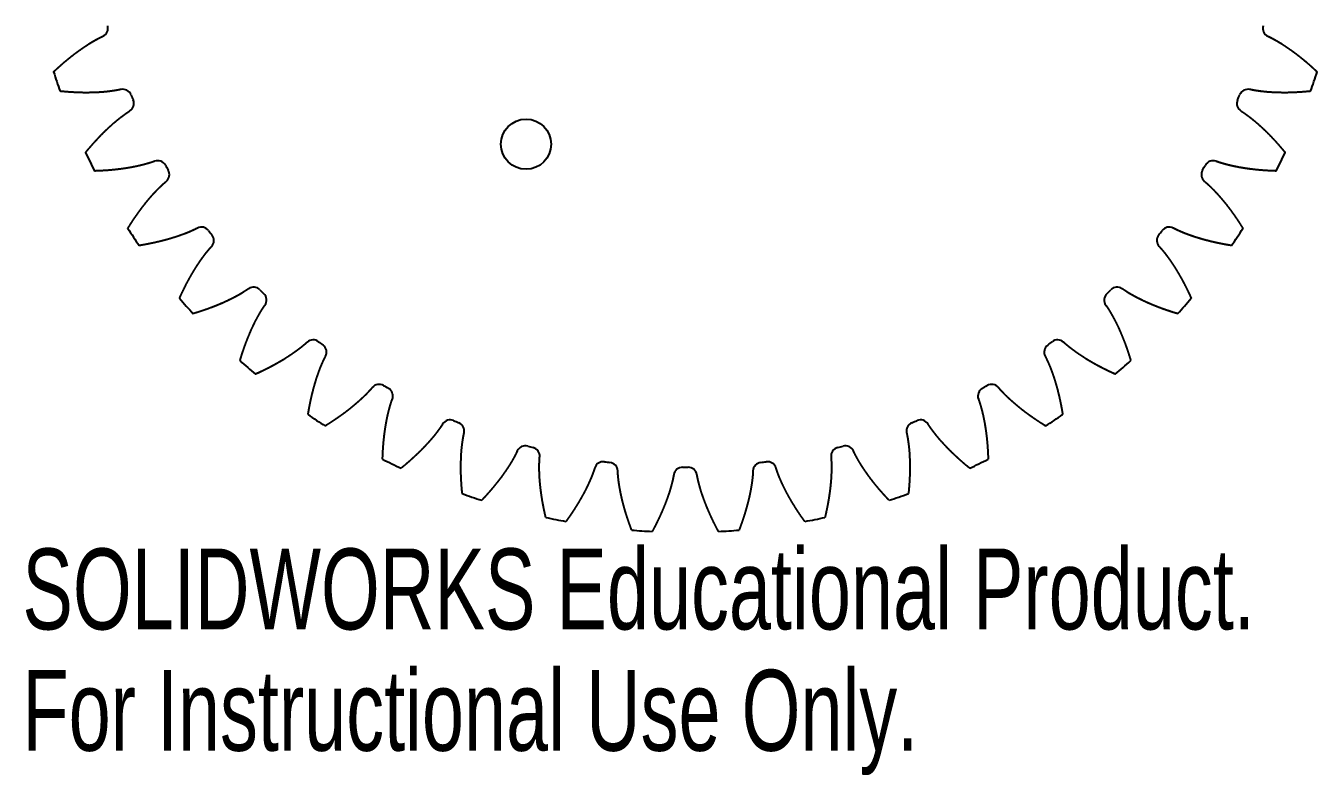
# Model space of a CAD drawing. Header units: inches. Extents: x -1.56 to 1.56, y -2.13 to 1.56.
# Drawn here: x -1.552 to 1.487, y -2.134 to -0.371 of the extents above; entities that cross this region are included whole.
import ezdxf

# ---------------------------------------------------------------- set-up
doc = ezdxf.new("R2010")
doc.units = ezdxf.units.IN
doc.header["$MEASUREMENT"] = 0
doc.styles.add('SLDTEXTSTYLE0', font='TXT', dxfattribs={"width": 0.7})

msp = doc.modelspace()

# ---------------------------------------------------------------- linework, layer by layer
at = {"color": 7, "linetype": 'Continuous', "lineweight": 25}
msp.add_circle((-0.375, -0.6495), 0.0591, dxfattribs=at)
for centre, radius, start, end in [((-1.38, -0.3767), 0.021, 295.0864, 15.266), ((1.38, -0.3767), 0.021, 164.734, 244.9136), ((0, 0), 1.5625, 197.8643, 199.6357), ((0, 0), 1.5625, 340.3643, 342.1357), ((-1.3241, -0.5413), 0.021, 22.234, 102.4136), ((-1.3191, -0.5536), 0.021, 302.5864, 22.766), ((0, 0), 1.4095, 202.234, 202.766), ((1.3191, -0.5536), 0.021, 157.234, 237.4136), ((0, 0), 1.4095, 337.234, 337.766), ((1.3241, -0.5413), 0.021, 77.5864, 157.766), ((0, 0), 1.5625, 205.3643, 207.1357), ((-1.2422, -0.7095), 0.021, 29.734, 109.9136), ((0, 0), 1.4095, 209.734, 210.266), ((0, 0), 1.4095, 329.734, 330.266), ((1.2422, -0.7095), 0.021, 70.0864, 150.266), ((0, 0), 1.5625, 332.8643, 334.6357), ((-1.2355, -0.721), 0.021, 310.0864, 30.266), ((1.2355, -0.721), 0.021, 149.734, 229.9136), ((0, 0), 1.5625, 212.8643, 214.6357), ((-1.1389, -0.8656), 0.021, 37.234, 117.4136), ((1.1389, -0.8656), 0.021, 62.5864, 142.766), ((0, 0), 1.5625, 325.3643, 327.1357), ((0, 0), 1.4095, 217.234, 217.766), ((-1.1308, -0.8761), 0.021, 317.5864, 37.766), ((1.1308, -0.8761), 0.021, 142.234, 222.4136), ((0, 0), 1.4095, 322.234, 322.766), ((-1.0162, -1.0068), 0.021, 44.734, 124.9136), ((0, 0), 1.4095, 224.734, 225.266), ((-1.0068, -1.0162), 0.021, 325.0864, 45.266), ((1.0068, -1.0162), 0.021, 134.734, 214.9136), ((0, 0), 1.4095, 314.734, 315.266), ((1.0162, -1.0068), 0.021, 55.0864, 135.266), ((0, 0), 1.5625, 220.3643, 222.1357), ((0, 0), 1.5625, 317.8643, 319.6357), ((-0.8761, -1.1308), 0.021, 52.234, 132.4136), ((0, 0), 1.4095, 232.234, 232.766), ((-0.8656, -1.1389), 0.021, 332.5864, 52.766), ((0.8656, -1.1389), 0.021, 127.234, 207.4136), ((0, 0), 1.4095, 307.234, 307.766), ((0.8761, -1.1308), 0.021, 47.5864, 127.766), ((0, 0), 1.5625, 227.8643, 229.6357), ((0, 0), 1.5625, 310.3643, 312.1357), ((-0.721, -1.2355), 0.021, 59.734, 139.9136), ((0.721, -1.2355), 0.021, 40.0864, 120.266), ((0, 0), 1.4095, 239.734, 240.266), ((-0.7095, -1.2422), 0.021, 340.0864, 60.266), ((0.7095, -1.2422), 0.021, 119.734, 199.9136), ((0, 0), 1.4095, 299.734, 300.266), ((0, 0), 1.5625, 235.3643, 237.1357), ((-0.5536, -1.3191), 0.021, 67.234, 147.4136), ((0, 0), 1.4095, 247.234, 247.766), ((-0.5413, -1.3241), 0.021, 347.5864, 67.766), ((0.5413, -1.3241), 0.021, 112.234, 192.4136), ((0, 0), 1.4095, 292.234, 292.766), ((0.5536, -1.3191), 0.021, 32.5864, 112.766), ((0, 0), 1.5625, 302.8643, 304.6357), ((-0.3767, -1.38), 0.021, 74.734, 154.9136), ((0, 0), 1.4095, 254.734, 255.266), ((-0.3638, -1.3835), 0.021, 355.0864, 75.266), ((0.3638, -1.3835), 0.021, 104.734, 184.9136), ((0, 0), 1.4095, 284.734, 285.266), ((0.3767, -1.38), 0.021, 25.0864, 105.266), ((0, 0), 1.5625, 242.8643, 244.6357), ((-0.1933, -1.4174), 0.021, 82.234, 162.4136), ((0, 0), 1.4095, 262.234, 262.766), ((0, 0), 1.4095, 277.234, 277.766), ((0.1933, -1.4174), 0.021, 17.5864, 97.766), ((0, 0), 1.5625, 295.3643, 297.1357), ((-0.1801, -1.4191), 0.021, 2.5864, 82.766), ((-0.0066, -1.4305), 0.021, 89.734, 169.9136), ((0, 0), 1.4095, 269.734, 270.266), ((0.0066, -1.4305), 0.021, 10.0864, 90.266), ((0.1801, -1.4191), 0.021, 97.234, 177.4136), ((0, 0), 1.5625, 250.3643, 252.1357), ((0, 0), 1.5625, 287.8643, 289.6357), ((0, 0), 1.5625, 257.8643, 259.6357), ((0, 0), 1.5625, 280.3643, 282.1357), ((0, 0), 1.5625, 265.3643, 267.1357), ((0, 0), 1.5625, 272.8643, 274.6357)]:
    msp.add_arc(centre, radius, start, end, dxfattribs=at)
for points, knots in [([(-1.4872, -0.4793), (-1.4856, -0.4778), (-1.4824, -0.4749), (-1.4759, -0.4689), (-1.4696, -0.4633), (-1.4617, -0.4564), (-1.4546, -0.4505), (-1.4468, -0.4442), (-1.4393, -0.4383), (-1.4315, -0.4324), (-1.4236, -0.4268), (-1.4156, -0.4213), (-1.4077, -0.416), (-1.4006, -0.4116), (-1.3945, -0.408), (-1.3894, -0.4051), (-1.3851, -0.4027), (-1.3808, -0.4004), (-1.3768, -0.3984), (-1.3738, -0.3969), (-1.3719, -0.396), (-1.3711, -0.3956)], [0, 0, 0, 0, 0, 0.0547325, 0.1094648, 0.1641972, 0.2189295, 0.2736619, 0.3283943, 0.3831266, 0.437859, 0.4925913, 0.5473236, 0.6020559, 0.6527836, 0.6801499, 0.707516, 0.7348821, 0.7622484, 0.7896147, 0.8096117, 0.8096117, 0.8096117, 0.8096117, 0.8096117]), ([(1.3711, -0.3956), (1.3719, -0.396), (1.3738, -0.3969), (1.3768, -0.3984), (1.3808, -0.4004), (1.3851, -0.4027), (1.3894, -0.4051), (1.3945, -0.408), (1.4006, -0.4116), (1.4077, -0.416), (1.4156, -0.4213), (1.4236, -0.4268), (1.4315, -0.4324), (1.4393, -0.4383), (1.4468, -0.4442), (1.4546, -0.4505), (1.4617, -0.4564), (1.4696, -0.4633), (1.4759, -0.4689), (1.4824, -0.4749), (1.4856, -0.4778), (1.4872, -0.4793)], [0.0994792, 0.0994792, 0.0994792, 0.0994792, 0.0994792, 0.1194762, 0.1468425, 0.1742089, 0.201575, 0.228941, 0.2563073, 0.307035, 0.3617674, 0.4164997, 0.4712319, 0.5259643, 0.5806966, 0.635429, 0.6901614, 0.7448937, 0.7996261, 0.8543584, 0.9090909, 0.9090909, 0.9090909, 0.9090909, 0.9090909]), ([(-1.3286, -0.5208), (-1.3295, -0.521), (-1.3316, -0.5214), (-1.3348, -0.5221), (-1.3393, -0.5229), (-1.3441, -0.5237), (-1.3489, -0.5244), (-1.3547, -0.5252), (-1.3617, -0.5261), (-1.37, -0.5269), (-1.3795, -0.5276), (-1.3893, -0.528), (-1.3989, -0.5283), (-1.4087, -0.5284), (-1.4183, -0.5284), (-1.4282, -0.5281), (-1.4375, -0.5277), (-1.4479, -0.5271), (-1.4564, -0.5265), (-1.4652, -0.5257), (-1.4694, -0.5253), (-1.4716, -0.5251)], [0.0994792, 0.0994792, 0.0994792, 0.0994792, 0.0994792, 0.1194762, 0.1468425, 0.1742089, 0.201575, 0.228941, 0.2563073, 0.307035, 0.3617674, 0.4164997, 0.4712319, 0.5259643, 0.5806966, 0.635429, 0.6901614, 0.7448937, 0.7996261, 0.8543584, 0.9090909, 0.9090909, 0.9090909, 0.9090909, 0.9090909]), ([(1.4716, -0.5251), (1.4694, -0.5253), (1.4652, -0.5257), (1.4564, -0.5265), (1.4479, -0.5271), (1.4375, -0.5277), (1.4282, -0.5281), (1.4183, -0.5284), (1.4087, -0.5284), (1.3989, -0.5283), (1.3893, -0.528), (1.3795, -0.5276), (1.37, -0.5269), (1.3617, -0.5261), (1.3547, -0.5252), (1.3489, -0.5244), (1.3441, -0.5237), (1.3393, -0.5229), (1.3348, -0.5221), (1.3316, -0.5214), (1.3295, -0.521), (1.3286, -0.5208)], [0, 0, 0, 0, 0, 0.0547325, 0.1094648, 0.1641972, 0.2189295, 0.2736619, 0.3283943, 0.3831266, 0.437859, 0.4925913, 0.5473236, 0.6020559, 0.6527836, 0.6801499, 0.707516, 0.7348821, 0.7622484, 0.7896147, 0.8096117, 0.8096117, 0.8096117, 0.8096117, 0.8096117]), ([(-1.4119, -0.6693), (-1.4105, -0.6676), (-1.4078, -0.6643), (-1.4021, -0.6575), (-1.3966, -0.6511), (-1.3896, -0.6433), (-1.3833, -0.6365), (-1.3765, -0.6292), (-1.3698, -0.6224), (-1.3628, -0.6156), (-1.3557, -0.609), (-1.3485, -0.6024), (-1.3413, -0.5962), (-1.3349, -0.5909), (-1.3293, -0.5865), (-1.3246, -0.583), (-1.3207, -0.5801), (-1.3168, -0.5772), (-1.313, -0.5747), (-1.3103, -0.5728), (-1.3085, -0.5717), (-1.3078, -0.5712)], [0, 0, 0, 0, 0, 0.0547325, 0.1094648, 0.1641972, 0.2189295, 0.2736619, 0.3283943, 0.3831266, 0.437859, 0.4925913, 0.5473236, 0.6020559, 0.6527836, 0.6801499, 0.707516, 0.7348821, 0.7622484, 0.7896147, 0.8096117, 0.8096117, 0.8096117, 0.8096117, 0.8096117]), ([(1.3078, -0.5712), (1.3085, -0.5717), (1.3103, -0.5728), (1.313, -0.5747), (1.3168, -0.5772), (1.3207, -0.5801), (1.3246, -0.583), (1.3293, -0.5865), (1.3349, -0.5909), (1.3413, -0.5962), (1.3485, -0.6024), (1.3557, -0.609), (1.3628, -0.6156), (1.3698, -0.6224), (1.3765, -0.6292), (1.3833, -0.6365), (1.3896, -0.6433), (1.3966, -0.6511), (1.4021, -0.6575), (1.4078, -0.6643), (1.4105, -0.6676), (1.4119, -0.6693)], [0.0994792, 0.0994792, 0.0994792, 0.0994792, 0.0994792, 0.1194762, 0.1468425, 0.1742089, 0.201575, 0.228941, 0.2563073, 0.307035, 0.3617674, 0.4164997, 0.4712319, 0.5259643, 0.5806966, 0.635429, 0.6901614, 0.7448937, 0.7996261, 0.8543584, 0.9090909, 0.9090909, 0.9090909, 0.9090909, 0.9090909]), ([(-1.2493, -0.6898), (-1.2501, -0.6901), (-1.2521, -0.6908), (-1.2552, -0.6919), (-1.2596, -0.6933), (-1.2642, -0.6947), (-1.2689, -0.696), (-1.2746, -0.6976), (-1.2814, -0.6993), (-1.2896, -0.7012), (-1.2989, -0.7031), (-1.3085, -0.7049), (-1.318, -0.7064), (-1.3277, -0.7078), (-1.3372, -0.709), (-1.3471, -0.71), (-1.3563, -0.7109), (-1.3667, -0.7116), (-1.3752, -0.7121), (-1.384, -0.7125), (-1.3883, -0.7126), (-1.3905, -0.7127)], [0.0994792, 0.0994792, 0.0994792, 0.0994792, 0.0994792, 0.1194762, 0.1468425, 0.1742089, 0.201575, 0.228941, 0.2563073, 0.307035, 0.3617674, 0.4164997, 0.4712319, 0.5259643, 0.5806966, 0.635429, 0.6901614, 0.7448937, 0.7996261, 0.8543584, 0.9090909, 0.9090909, 0.9090909, 0.9090909, 0.9090909]), ([(1.3905, -0.7127), (1.3883, -0.7126), (1.384, -0.7125), (1.3752, -0.7121), (1.3667, -0.7116), (1.3563, -0.7109), (1.3471, -0.71), (1.3372, -0.709), (1.3277, -0.7078), (1.318, -0.7064), (1.3085, -0.7049), (1.2989, -0.7031), (1.2896, -0.7012), (1.2814, -0.6993), (1.2746, -0.6976), (1.2689, -0.696), (1.2642, -0.6947), (1.2596, -0.6933), (1.2552, -0.6919), (1.2521, -0.6908), (1.2501, -0.6901), (1.2493, -0.6898)], [0, 0, 0, 0, 0, 0.0547325, 0.1094648, 0.1641972, 0.2189295, 0.2736619, 0.3283943, 0.3831266, 0.437859, 0.4925913, 0.5473236, 0.6020559, 0.6527836, 0.6801499, 0.707516, 0.7348821, 0.7622484, 0.7896147, 0.8096117, 0.8096117, 0.8096117, 0.8096117, 0.8096117]), ([(-1.3124, -0.8479), (-1.3113, -0.846), (-1.309, -0.8424), (-1.3043, -0.8349), (-1.2996, -0.8278), (-1.2938, -0.8192), (-1.2884, -0.8116), (-1.2826, -0.8035), (-1.2768, -0.7959), (-1.2708, -0.7882), (-1.2646, -0.7807), (-1.2583, -0.7733), (-1.252, -0.7662), (-1.2463, -0.7601), (-1.2414, -0.755), (-1.2372, -0.7509), (-1.2337, -0.7475), (-1.2302, -0.7442), (-1.2268, -0.7411), (-1.2243, -0.739), (-1.2227, -0.7376), (-1.222, -0.737)], [0, 0, 0, 0, 0, 0.0547325, 0.1094648, 0.1641972, 0.2189295, 0.2736619, 0.3283943, 0.3831266, 0.437859, 0.4925913, 0.5473236, 0.6020559, 0.6527836, 0.6801499, 0.707516, 0.7348821, 0.7622484, 0.7896147, 0.8096117, 0.8096117, 0.8096117, 0.8096117, 0.8096117]), ([(1.222, -0.737), (1.2227, -0.7376), (1.2243, -0.739), (1.2268, -0.7411), (1.2302, -0.7442), (1.2337, -0.7475), (1.2372, -0.7509), (1.2414, -0.755), (1.2463, -0.7601), (1.252, -0.7662), (1.2583, -0.7733), (1.2646, -0.7807), (1.2708, -0.7882), (1.2768, -0.7959), (1.2826, -0.8035), (1.2884, -0.8116), (1.2938, -0.8192), (1.2996, -0.8278), (1.3043, -0.8349), (1.309, -0.8424), (1.3113, -0.846), (1.3124, -0.8479)], [0.0994792, 0.0994792, 0.0994792, 0.0994792, 0.0994792, 0.1194762, 0.1468425, 0.1742089, 0.201575, 0.228941, 0.2563073, 0.307035, 0.3617674, 0.4164997, 0.4712319, 0.5259643, 0.5806966, 0.635429, 0.6901614, 0.7448937, 0.7996261, 0.8543584, 0.9090909, 0.9090909, 0.9090909, 0.9090909, 0.9090909]), ([(-1.1486, -0.8469), (-1.1494, -0.8474), (-1.1512, -0.8483), (-1.1542, -0.8498), (-1.1583, -0.8517), (-1.1627, -0.8537), (-1.1672, -0.8557), (-1.1726, -0.858), (-1.1792, -0.8606), (-1.187, -0.8635), (-1.196, -0.8666), (-1.2053, -0.8696), (-1.2145, -0.8724), (-1.2239, -0.875), (-1.2332, -0.8774), (-1.2429, -0.8798), (-1.2519, -0.8818), (-1.2622, -0.8839), (-1.2705, -0.8855), (-1.2792, -0.887), (-1.2834, -0.8877), (-1.2856, -0.8881)], [0.0994792, 0.0994792, 0.0994792, 0.0994792, 0.0994792, 0.1194762, 0.1468425, 0.1742089, 0.201575, 0.228941, 0.2563073, 0.307035, 0.3617674, 0.4164997, 0.4712319, 0.5259643, 0.5806966, 0.635429, 0.6901614, 0.7448937, 0.7996261, 0.8543584, 0.9090909, 0.9090909, 0.9090909, 0.9090909, 0.9090909]), ([(1.2856, -0.8881), (1.2834, -0.8877), (1.2792, -0.887), (1.2705, -0.8855), (1.2622, -0.8839), (1.2519, -0.8818), (1.2429, -0.8798), (1.2332, -0.8774), (1.2239, -0.875), (1.2145, -0.8724), (1.2053, -0.8696), (1.196, -0.8666), (1.187, -0.8635), (1.1792, -0.8606), (1.1726, -0.858), (1.1672, -0.8557), (1.1627, -0.8537), (1.1583, -0.8517), (1.1542, -0.8498), (1.1512, -0.8483), (1.1494, -0.8474), (1.1486, -0.8469)], [0, 0, 0, 0, 0, 0.0547325, 0.1094648, 0.1641972, 0.2189295, 0.2736619, 0.3283943, 0.3831266, 0.437859, 0.4925913, 0.5473236, 0.6020559, 0.6527836, 0.6801499, 0.707516, 0.7348821, 0.7622484, 0.7896147, 0.8096117, 0.8096117, 0.8096117, 0.8096117, 0.8096117]), ([(-1.1905, -1.0119), (-1.1896, -1.0099), (-1.1879, -1.006), (-1.1842, -0.998), (-1.1804, -0.9904), (-1.1758, -0.981), (-1.1715, -0.9728), (-1.1667, -0.9641), (-1.162, -0.9558), (-1.157, -0.9473), (-1.1519, -0.9391), (-1.1466, -0.9309), (-1.1413, -0.9231), (-1.1365, -0.9163), (-1.1322, -0.9106), (-1.1286, -0.9059), (-1.1256, -0.9021), (-1.1225, -0.8984), (-1.1196, -0.8949), (-1.1174, -0.8925), (-1.116, -0.8909), (-1.1154, -0.8902)], [0, 0, 0, 0, 0, 0.0547325, 0.1094648, 0.1641972, 0.2189295, 0.2736619, 0.3283943, 0.3831266, 0.437859, 0.4925913, 0.5473236, 0.6020559, 0.6527836, 0.6801499, 0.707516, 0.7348821, 0.7622484, 0.7896147, 0.8096117, 0.8096117, 0.8096117, 0.8096117, 0.8096117]), ([(1.1154, -0.8902), (1.116, -0.8909), (1.1174, -0.8925), (1.1196, -0.8949), (1.1225, -0.8984), (1.1256, -0.9021), (1.1286, -0.9059), (1.1322, -0.9106), (1.1365, -0.9163), (1.1413, -0.9231), (1.1466, -0.9309), (1.1519, -0.9391), (1.157, -0.9473), (1.162, -0.9558), (1.1667, -0.9641), (1.1715, -0.9728), (1.1758, -0.981), (1.1804, -0.9904), (1.1842, -0.998), (1.1879, -1.006), (1.1896, -1.0099), (1.1905, -1.0119)], [0.0994792, 0.0994792, 0.0994792, 0.0994792, 0.0994792, 0.1194762, 0.1468425, 0.1742089, 0.201575, 0.228941, 0.2563073, 0.307035, 0.3617674, 0.4164997, 0.4712319, 0.5259643, 0.5806966, 0.635429, 0.6901614, 0.7448937, 0.7996261, 0.8543584, 0.9090909, 0.9090909, 0.9090909, 0.9090909, 0.9090909]), ([(-1.0282, -0.9896), (-1.0289, -0.9901), (-1.0307, -0.9913), (-1.0334, -0.9932), (-1.0372, -0.9956), (-1.0413, -0.9982), (-1.0455, -1.0007), (-1.0506, -1.0037), (-1.0568, -1.0071), (-1.0641, -1.011), (-1.0726, -1.0153), (-1.0814, -1.0195), (-1.0902, -1.0235), (-1.0993, -1.0273), (-1.1081, -1.0309), (-1.1174, -1.0345), (-1.1261, -1.0377), (-1.136, -1.0411), (-1.144, -1.0438), (-1.1524, -1.0464), (-1.1566, -1.0476), (-1.1587, -1.0483)], [0.0994792, 0.0994792, 0.0994792, 0.0994792, 0.0994792, 0.1194762, 0.1468425, 0.1742089, 0.201575, 0.228941, 0.2563073, 0.307035, 0.3617674, 0.4164997, 0.4712319, 0.5259643, 0.5806966, 0.635429, 0.6901614, 0.7448937, 0.7996261, 0.8543584, 0.9090909, 0.9090909, 0.9090909, 0.9090909, 0.9090909]), ([(1.1587, -1.0483), (1.1566, -1.0476), (1.1524, -1.0464), (1.144, -1.0438), (1.136, -1.0411), (1.1261, -1.0377), (1.1174, -1.0345), (1.1081, -1.0309), (1.0993, -1.0273), (1.0902, -1.0235), (1.0814, -1.0195), (1.0726, -1.0153), (1.0641, -1.011), (1.0568, -1.0071), (1.0506, -1.0037), (1.0455, -1.0007), (1.0413, -0.9982), (1.0372, -0.9956), (1.0334, -0.9932), (1.0307, -0.9913), (1.0289, -0.9901), (1.0282, -0.9896)], [0, 0, 0, 0, 0, 0.0547325, 0.1094648, 0.1641972, 0.2189295, 0.2736619, 0.3283943, 0.3831266, 0.437859, 0.4925913, 0.5473236, 0.6020559, 0.6527836, 0.6801499, 0.707516, 0.7348821, 0.7622484, 0.7896147, 0.8096117, 0.8096117, 0.8096117, 0.8096117, 0.8096117]), ([(-1.0483, -1.1587), (-1.0476, -1.1566), (-1.0464, -1.1524), (-1.0438, -1.144), (-1.0411, -1.136), (-1.0377, -1.1261), (-1.0345, -1.1174), (-1.0309, -1.1081), (-1.0273, -1.0993), (-1.0235, -1.0902), (-1.0195, -1.0814), (-1.0153, -1.0726), (-1.011, -1.0641), (-1.0071, -1.0568), (-1.0037, -1.0506), (-1.0007, -1.0455), (-0.9982, -1.0413), (-0.9956, -1.0372), (-0.9932, -1.0334), (-0.9913, -1.0307), (-0.9901, -1.0289), (-0.9896, -1.0282)], [0, 0, 0, 0, 0, 0.0547325, 0.1094648, 0.1641972, 0.2189295, 0.2736619, 0.3283943, 0.3831266, 0.437859, 0.4925913, 0.5473236, 0.6020559, 0.6527836, 0.6801499, 0.707516, 0.7348821, 0.7622484, 0.7896147, 0.8096117, 0.8096117, 0.8096117, 0.8096117, 0.8096117]), ([(0.9896, -1.0282), (0.9901, -1.0289), (0.9913, -1.0307), (0.9932, -1.0334), (0.9956, -1.0372), (0.9982, -1.0413), (1.0007, -1.0455), (1.0037, -1.0506), (1.0071, -1.0568), (1.011, -1.0641), (1.0153, -1.0726), (1.0195, -1.0814), (1.0235, -1.0902), (1.0273, -1.0993), (1.0309, -1.1081), (1.0345, -1.1174), (1.0377, -1.1261), (1.0411, -1.136), (1.0438, -1.144), (1.0464, -1.1524), (1.0476, -1.1566), (1.0483, -1.1587)], [0.0994792, 0.0994792, 0.0994792, 0.0994792, 0.0994792, 0.1194762, 0.1468425, 0.1742089, 0.201575, 0.228941, 0.2563073, 0.307035, 0.3617674, 0.4164997, 0.4712319, 0.5259643, 0.5806966, 0.635429, 0.6901614, 0.7448937, 0.7996261, 0.8543584, 0.9090909, 0.9090909, 0.9090909, 0.9090909, 0.9090909]), ([(-0.8902, -1.1154), (-0.8909, -1.116), (-0.8925, -1.1174), (-0.8949, -1.1196), (-0.8984, -1.1225), (-0.9021, -1.1256), (-0.9059, -1.1286), (-0.9106, -1.1322), (-0.9163, -1.1365), (-0.9231, -1.1413), (-0.9309, -1.1466), (-0.9391, -1.1519), (-0.9473, -1.157), (-0.9558, -1.162), (-0.9641, -1.1667), (-0.9728, -1.1715), (-0.981, -1.1758), (-0.9904, -1.1804), (-0.998, -1.1842), (-1.006, -1.1879), (-1.0099, -1.1896), (-1.0119, -1.1905)], [0.0994792, 0.0994792, 0.0994792, 0.0994792, 0.0994792, 0.1194762, 0.1468425, 0.1742089, 0.201575, 0.228941, 0.2563073, 0.307035, 0.3617674, 0.4164997, 0.4712319, 0.5259643, 0.5806966, 0.635429, 0.6901614, 0.7448937, 0.7996261, 0.8543584, 0.9090909, 0.9090909, 0.9090909, 0.9090909, 0.9090909]), ([(1.0119, -1.1905), (1.0099, -1.1896), (1.006, -1.1879), (0.998, -1.1842), (0.9904, -1.1804), (0.981, -1.1758), (0.9728, -1.1715), (0.9641, -1.1667), (0.9558, -1.162), (0.9473, -1.157), (0.9391, -1.1519), (0.9309, -1.1466), (0.9231, -1.1413), (0.9163, -1.1365), (0.9106, -1.1322), (0.9059, -1.1286), (0.9021, -1.1256), (0.8984, -1.1225), (0.8949, -1.1196), (0.8925, -1.1174), (0.8909, -1.116), (0.8902, -1.1154)], [0, 0, 0, 0, 0, 0.0547325, 0.1094648, 0.1641972, 0.2189295, 0.2736619, 0.3283943, 0.3831266, 0.437859, 0.4925913, 0.5473236, 0.6020559, 0.6527836, 0.6801499, 0.707516, 0.7348821, 0.7622484, 0.7896147, 0.8096117, 0.8096117, 0.8096117, 0.8096117, 0.8096117]), ([(-0.8881, -1.2856), (-0.8877, -1.2834), (-0.887, -1.2792), (-0.8855, -1.2705), (-0.8839, -1.2622), (-0.8818, -1.2519), (-0.8798, -1.2429), (-0.8774, -1.2332), (-0.875, -1.2239), (-0.8724, -1.2145), (-0.8696, -1.2053), (-0.8666, -1.196), (-0.8635, -1.187), (-0.8606, -1.1792), (-0.858, -1.1726), (-0.8557, -1.1672), (-0.8537, -1.1627), (-0.8517, -1.1583), (-0.8498, -1.1542), (-0.8483, -1.1512), (-0.8474, -1.1494), (-0.8469, -1.1486)], [0, 0, 0, 0, 0, 0.0547325, 0.1094648, 0.1641972, 0.2189295, 0.2736619, 0.3283943, 0.3831266, 0.437859, 0.4925913, 0.5473236, 0.6020559, 0.6527836, 0.6801499, 0.707516, 0.7348821, 0.7622484, 0.7896147, 0.8096117, 0.8096117, 0.8096117, 0.8096117, 0.8096117]), ([(0.8469, -1.1486), (0.8474, -1.1494), (0.8483, -1.1512), (0.8498, -1.1542), (0.8517, -1.1583), (0.8537, -1.1627), (0.8557, -1.1672), (0.858, -1.1726), (0.8606, -1.1792), (0.8635, -1.187), (0.8666, -1.196), (0.8696, -1.2053), (0.8724, -1.2145), (0.875, -1.2239), (0.8774, -1.2332), (0.8798, -1.2429), (0.8818, -1.2519), (0.8839, -1.2622), (0.8855, -1.2705), (0.887, -1.2792), (0.8877, -1.2834), (0.8881, -1.2856)], [0.0994792, 0.0994792, 0.0994792, 0.0994792, 0.0994792, 0.1194762, 0.1468425, 0.1742089, 0.201575, 0.228941, 0.2563073, 0.307035, 0.3617674, 0.4164997, 0.4712319, 0.5259643, 0.5806966, 0.635429, 0.6901614, 0.7448937, 0.7996261, 0.8543584, 0.9090909, 0.9090909, 0.9090909, 0.9090909, 0.9090909]), ([(-0.737, -1.222), (-0.7376, -1.2227), (-0.739, -1.2243), (-0.7411, -1.2268), (-0.7442, -1.2302), (-0.7475, -1.2337), (-0.7509, -1.2372), (-0.755, -1.2414), (-0.7601, -1.2463), (-0.7662, -1.252), (-0.7733, -1.2583), (-0.7807, -1.2646), (-0.7882, -1.2708), (-0.7959, -1.2768), (-0.8035, -1.2826), (-0.8116, -1.2884), (-0.8192, -1.2938), (-0.8278, -1.2996), (-0.8349, -1.3043), (-0.8424, -1.309), (-0.846, -1.3113), (-0.8479, -1.3124)], [0.0994792, 0.0994792, 0.0994792, 0.0994792, 0.0994792, 0.1194762, 0.1468425, 0.1742089, 0.201575, 0.228941, 0.2563073, 0.307035, 0.3617674, 0.4164997, 0.4712319, 0.5259643, 0.5806966, 0.635429, 0.6901614, 0.7448937, 0.7996261, 0.8543584, 0.9090909, 0.9090909, 0.9090909, 0.9090909, 0.9090909]), ([(0.8479, -1.3124), (0.846, -1.3113), (0.8424, -1.309), (0.8349, -1.3043), (0.8278, -1.2996), (0.8192, -1.2938), (0.8116, -1.2884), (0.8035, -1.2826), (0.7959, -1.2768), (0.7882, -1.2708), (0.7807, -1.2646), (0.7733, -1.2583), (0.7662, -1.252), (0.7601, -1.2463), (0.755, -1.2414), (0.7509, -1.2372), (0.7475, -1.2337), (0.7442, -1.2302), (0.7411, -1.2268), (0.739, -1.2243), (0.7376, -1.2227), (0.737, -1.222)], [0, 0, 0, 0, 0, 0.0547325, 0.1094648, 0.1641972, 0.2189295, 0.2736619, 0.3283943, 0.3831266, 0.437859, 0.4925913, 0.5473236, 0.6020559, 0.6527836, 0.6801499, 0.707516, 0.7348821, 0.7622484, 0.7896147, 0.8096117, 0.8096117, 0.8096117, 0.8096117, 0.8096117]), ([(-0.7127, -1.3905), (-0.7126, -1.3883), (-0.7125, -1.384), (-0.7121, -1.3752), (-0.7116, -1.3667), (-0.7109, -1.3563), (-0.71, -1.3471), (-0.709, -1.3372), (-0.7078, -1.3277), (-0.7064, -1.318), (-0.7049, -1.3085), (-0.7031, -1.2989), (-0.7012, -1.2896), (-0.6993, -1.2814), (-0.6976, -1.2746), (-0.696, -1.2689), (-0.6947, -1.2642), (-0.6933, -1.2596), (-0.6919, -1.2552), (-0.6908, -1.2521), (-0.6901, -1.2501), (-0.6898, -1.2493)], [0, 0, 0, 0, 0, 0.0547325, 0.1094648, 0.1641972, 0.2189295, 0.2736619, 0.3283943, 0.3831266, 0.437859, 0.4925913, 0.5473236, 0.6020559, 0.6527836, 0.6801499, 0.707516, 0.7348821, 0.7622484, 0.7896147, 0.8096117, 0.8096117, 0.8096117, 0.8096117, 0.8096117]), ([(0.6898, -1.2493), (0.6901, -1.2501), (0.6908, -1.2521), (0.6919, -1.2552), (0.6933, -1.2596), (0.6947, -1.2642), (0.696, -1.2689), (0.6976, -1.2746), (0.6993, -1.2814), (0.7012, -1.2896), (0.7031, -1.2989), (0.7049, -1.3085), (0.7064, -1.318), (0.7078, -1.3277), (0.709, -1.3372), (0.71, -1.3471), (0.7109, -1.3563), (0.7116, -1.3667), (0.7121, -1.3752), (0.7125, -1.384), (0.7126, -1.3883), (0.7127, -1.3905)], [0.0994792, 0.0994792, 0.0994792, 0.0994792, 0.0994792, 0.1194762, 0.1468425, 0.1742089, 0.201575, 0.228941, 0.2563073, 0.307035, 0.3617674, 0.4164997, 0.4712319, 0.5259643, 0.5806966, 0.635429, 0.6901614, 0.7448937, 0.7996261, 0.8543584, 0.9090909, 0.9090909, 0.9090909, 0.9090909, 0.9090909]), ([(-0.5712, -1.3078), (-0.5717, -1.3085), (-0.5728, -1.3103), (-0.5747, -1.313), (-0.5772, -1.3168), (-0.5801, -1.3207), (-0.583, -1.3246), (-0.5865, -1.3293), (-0.5909, -1.3349), (-0.5962, -1.3413), (-0.6024, -1.3485), (-0.609, -1.3557), (-0.6156, -1.3628), (-0.6224, -1.3698), (-0.6292, -1.3765), (-0.6365, -1.3833), (-0.6433, -1.3896), (-0.6511, -1.3966), (-0.6575, -1.4021), (-0.6643, -1.4078), (-0.6676, -1.4105), (-0.6693, -1.4119)], [0.0994792, 0.0994792, 0.0994792, 0.0994792, 0.0994792, 0.1194762, 0.1468425, 0.1742089, 0.201575, 0.228941, 0.2563073, 0.307035, 0.3617674, 0.4164997, 0.4712319, 0.5259643, 0.5806966, 0.635429, 0.6901614, 0.7448937, 0.7996261, 0.8543584, 0.9090909, 0.9090909, 0.9090909, 0.9090909, 0.9090909]), ([(-0.5251, -1.4716), (-0.5253, -1.4694), (-0.5257, -1.4652), (-0.5265, -1.4564), (-0.5271, -1.4479), (-0.5277, -1.4375), (-0.5281, -1.4282), (-0.5284, -1.4183), (-0.5284, -1.4087), (-0.5283, -1.3989), (-0.528, -1.3893), (-0.5276, -1.3795), (-0.5269, -1.37), (-0.5261, -1.3617), (-0.5252, -1.3547), (-0.5244, -1.3489), (-0.5237, -1.3441), (-0.5229, -1.3393), (-0.5221, -1.3348), (-0.5214, -1.3316), (-0.521, -1.3295), (-0.5208, -1.3286)], [0, 0, 0, 0, 0, 0.0547325, 0.1094648, 0.1641972, 0.2189295, 0.2736619, 0.3283943, 0.3831266, 0.437859, 0.4925913, 0.5473236, 0.6020559, 0.6527836, 0.6801499, 0.707516, 0.7348821, 0.7622484, 0.7896147, 0.8096117, 0.8096117, 0.8096117, 0.8096117, 0.8096117]), ([(0.5208, -1.3286), (0.521, -1.3295), (0.5214, -1.3316), (0.5221, -1.3348), (0.5229, -1.3393), (0.5237, -1.3441), (0.5244, -1.3489), (0.5252, -1.3547), (0.5261, -1.3617), (0.5269, -1.37), (0.5276, -1.3795), (0.528, -1.3893), (0.5283, -1.3989), (0.5284, -1.4087), (0.5284, -1.4183), (0.5281, -1.4282), (0.5277, -1.4375), (0.5271, -1.4479), (0.5265, -1.4564), (0.5257, -1.4652), (0.5253, -1.4694), (0.5251, -1.4716)], [0.0994792, 0.0994792, 0.0994792, 0.0994792, 0.0994792, 0.1194762, 0.1468425, 0.1742089, 0.201575, 0.228941, 0.2563073, 0.307035, 0.3617674, 0.4164997, 0.4712319, 0.5259643, 0.5806966, 0.635429, 0.6901614, 0.7448937, 0.7996261, 0.8543584, 0.9090909, 0.9090909, 0.9090909, 0.9090909, 0.9090909]), ([(0.6693, -1.4119), (0.6676, -1.4105), (0.6643, -1.4078), (0.6575, -1.4021), (0.6511, -1.3966), (0.6433, -1.3896), (0.6365, -1.3833), (0.6292, -1.3765), (0.6224, -1.3698), (0.6156, -1.3628), (0.609, -1.3557), (0.6024, -1.3485), (0.5962, -1.3413), (0.5909, -1.3349), (0.5865, -1.3293), (0.583, -1.3246), (0.5801, -1.3207), (0.5772, -1.3168), (0.5747, -1.313), (0.5728, -1.3103), (0.5717, -1.3085), (0.5712, -1.3078)], [0, 0, 0, 0, 0, 0.0547325, 0.1094648, 0.1641972, 0.2189295, 0.2736619, 0.3283943, 0.3831266, 0.437859, 0.4925913, 0.5473236, 0.6020559, 0.6527836, 0.6801499, 0.707516, 0.7348821, 0.7622484, 0.7896147, 0.8096117, 0.8096117, 0.8096117, 0.8096117, 0.8096117]), ([(-0.3956, -1.3711), (-0.396, -1.3719), (-0.3969, -1.3738), (-0.3984, -1.3768), (-0.4004, -1.3808), (-0.4027, -1.3851), (-0.4051, -1.3894), (-0.408, -1.3945), (-0.4116, -1.4006), (-0.416, -1.4077), (-0.4213, -1.4156), (-0.4268, -1.4236), (-0.4324, -1.4315), (-0.4383, -1.4393), (-0.4442, -1.4468), (-0.4505, -1.4546), (-0.4564, -1.4617), (-0.4633, -1.4696), (-0.4689, -1.4759), (-0.4749, -1.4824), (-0.4778, -1.4856), (-0.4793, -1.4872)], [0.0994792, 0.0994792, 0.0994792, 0.0994792, 0.0994792, 0.1194762, 0.1468425, 0.1742089, 0.201575, 0.228941, 0.2563073, 0.307035, 0.3617674, 0.4164997, 0.4712319, 0.5259643, 0.5806966, 0.635429, 0.6901614, 0.7448937, 0.7996261, 0.8543584, 0.9090909, 0.9090909, 0.9090909, 0.9090909, 0.9090909]), ([(-0.3285, -1.5276), (-0.329, -1.5254), (-0.33, -1.5212), (-0.3319, -1.5126), (-0.3336, -1.5043), (-0.3356, -1.4941), (-0.3372, -1.4849), (-0.3387, -1.4751), (-0.34, -1.4656), (-0.3412, -1.4559), (-0.3422, -1.4463), (-0.343, -1.4366), (-0.3435, -1.4271), (-0.3438, -1.4188), (-0.3439, -1.4117), (-0.3439, -1.4058), (-0.3438, -1.4009), (-0.3436, -1.3961), (-0.3434, -1.3915), (-0.3432, -1.3882), (-0.343, -1.3861), (-0.3429, -1.3853)], [0, 0, 0, 0, 0, 0.0547325, 0.1094648, 0.1641972, 0.2189295, 0.2736619, 0.3283943, 0.3831266, 0.437859, 0.4925913, 0.5473236, 0.6020559, 0.6527836, 0.6801499, 0.707516, 0.7348821, 0.7622484, 0.7896147, 0.8096117, 0.8096117, 0.8096117, 0.8096117, 0.8096117]), ([(0.3429, -1.3853), (0.343, -1.3861), (0.3432, -1.3882), (0.3434, -1.3915), (0.3436, -1.3961), (0.3438, -1.4009), (0.3439, -1.4058), (0.3439, -1.4117), (0.3438, -1.4188), (0.3435, -1.4271), (0.343, -1.4366), (0.3422, -1.4463), (0.3412, -1.4559), (0.34, -1.4656), (0.3387, -1.4751), (0.3372, -1.4849), (0.3356, -1.4941), (0.3336, -1.5043), (0.3319, -1.5126), (0.33, -1.5212), (0.329, -1.5254), (0.3285, -1.5276)], [0.0994792, 0.0994792, 0.0994792, 0.0994792, 0.0994792, 0.1194762, 0.1468425, 0.1742089, 0.201575, 0.228941, 0.2563073, 0.307035, 0.3617674, 0.4164997, 0.4712319, 0.5259643, 0.5806966, 0.635429, 0.6901614, 0.7448937, 0.7996261, 0.8543584, 0.9090909, 0.9090909, 0.9090909, 0.9090909, 0.9090909]), ([(0.4793, -1.4872), (0.4778, -1.4856), (0.4749, -1.4824), (0.4689, -1.4759), (0.4633, -1.4696), (0.4564, -1.4617), (0.4505, -1.4546), (0.4442, -1.4468), (0.4383, -1.4393), (0.4324, -1.4315), (0.4268, -1.4236), (0.4213, -1.4156), (0.416, -1.4077), (0.4116, -1.4006), (0.408, -1.3945), (0.4051, -1.3894), (0.4027, -1.3851), (0.4004, -1.3808), (0.3984, -1.3768), (0.3969, -1.3738), (0.396, -1.3719), (0.3956, -1.3711)], [0, 0, 0, 0, 0, 0.0547325, 0.1094648, 0.1641972, 0.2189295, 0.2736619, 0.3283943, 0.3831266, 0.437859, 0.4925913, 0.5473236, 0.6020559, 0.6527836, 0.6801499, 0.707516, 0.7348821, 0.7622484, 0.7896147, 0.8096117, 0.8096117, 0.8096117, 0.8096117, 0.8096117]), ([(-0.2133, -1.411), (-0.2136, -1.4119), (-0.2142, -1.4139), (-0.2153, -1.417), (-0.2168, -1.4213), (-0.2185, -1.4258), (-0.2202, -1.4304), (-0.2225, -1.4358), (-0.2253, -1.4423), (-0.2288, -1.4499), (-0.2329, -1.4585), (-0.2373, -1.4672), (-0.2419, -1.4757), (-0.2467, -1.4842), (-0.2515, -1.4924), (-0.2568, -1.5009), (-0.2617, -1.5088), (-0.2675, -1.5175), (-0.2722, -1.5245), (-0.2773, -1.5317), (-0.2798, -1.5352), (-0.2811, -1.537)], [0.0994792, 0.0994792, 0.0994792, 0.0994792, 0.0994792, 0.1194762, 0.1468425, 0.1742089, 0.201575, 0.228941, 0.2563073, 0.307035, 0.3617674, 0.4164997, 0.4712319, 0.5259643, 0.5806966, 0.635429, 0.6901614, 0.7448937, 0.7996261, 0.8543584, 0.9090909, 0.9090909, 0.9090909, 0.9090909, 0.9090909]), ([(-0.1263, -1.5574), (-0.1271, -1.5553), (-0.1286, -1.5513), (-0.1316, -1.543), (-0.1344, -1.535), (-0.1377, -1.5251), (-0.1405, -1.5163), (-0.1433, -1.5067), (-0.1458, -1.4975), (-0.1483, -1.488), (-0.1505, -1.4786), (-0.1525, -1.4691), (-0.1543, -1.4597), (-0.1557, -1.4515), (-0.1567, -1.4445), (-0.1575, -1.4386), (-0.158, -1.4338), (-0.1585, -1.429), (-0.1588, -1.4245), (-0.159, -1.4212), (-0.1591, -1.4191), (-0.1592, -1.4182)], [0, 0, 0, 0, 0, 0.0547325, 0.1094648, 0.1641972, 0.2189295, 0.2736619, 0.3283943, 0.3831266, 0.437859, 0.4925913, 0.5473236, 0.6020559, 0.6527836, 0.6801499, 0.707516, 0.7348821, 0.7622484, 0.7896147, 0.8096117, 0.8096117, 0.8096117, 0.8096117, 0.8096117]), ([(-0.0273, -1.4268), (-0.0274, -1.4277), (-0.0278, -1.4298), (-0.0285, -1.433), (-0.0294, -1.4374), (-0.0305, -1.4422), (-0.0317, -1.4469), (-0.0332, -1.4526), (-0.0351, -1.4594), (-0.0375, -1.4674), (-0.0405, -1.4764), (-0.0438, -1.4856), (-0.0472, -1.4946), (-0.0509, -1.5037), (-0.0546, -1.5125), (-0.0587, -1.5216), (-0.0625, -1.53), (-0.0671, -1.5394), (-0.0709, -1.547), (-0.075, -1.5548), (-0.077, -1.5586), (-0.0781, -1.5605)], [0.0994792, 0.0994792, 0.0994792, 0.0994792, 0.0994792, 0.1194762, 0.1468425, 0.1742089, 0.201575, 0.228941, 0.2563073, 0.307035, 0.3617674, 0.4164997, 0.4712319, 0.5259643, 0.5806966, 0.635429, 0.6901614, 0.7448937, 0.7996261, 0.8543584, 0.9090909, 0.9090909, 0.9090909, 0.9090909, 0.9090909]), ([(0.0781, -1.5605), (0.077, -1.5586), (0.075, -1.5548), (0.0709, -1.547), (0.0671, -1.5394), (0.0625, -1.53), (0.0587, -1.5216), (0.0546, -1.5125), (0.0509, -1.5037), (0.0472, -1.4946), (0.0438, -1.4856), (0.0405, -1.4764), (0.0375, -1.4674), (0.0351, -1.4594), (0.0332, -1.4526), (0.0317, -1.4469), (0.0305, -1.4422), (0.0294, -1.4374), (0.0285, -1.433), (0.0278, -1.4298), (0.0274, -1.4277), (0.0273, -1.4268)], [0, 0, 0, 0, 0, 0.0547325, 0.1094648, 0.1641972, 0.2189295, 0.2736619, 0.3283943, 0.3831266, 0.437859, 0.4925913, 0.5473236, 0.6020559, 0.6527836, 0.6801499, 0.707516, 0.7348821, 0.7622484, 0.7896147, 0.8096117, 0.8096117, 0.8096117, 0.8096117, 0.8096117]), ([(0.1592, -1.4182), (0.1591, -1.4191), (0.159, -1.4212), (0.1588, -1.4245), (0.1585, -1.429), (0.158, -1.4338), (0.1575, -1.4386), (0.1567, -1.4445), (0.1557, -1.4515), (0.1543, -1.4597), (0.1525, -1.4691), (0.1505, -1.4786), (0.1483, -1.488), (0.1458, -1.4975), (0.1433, -1.5067), (0.1405, -1.5163), (0.1377, -1.5251), (0.1344, -1.535), (0.1316, -1.543), (0.1286, -1.5513), (0.1271, -1.5553), (0.1263, -1.5574)], [0.0994792, 0.0994792, 0.0994792, 0.0994792, 0.0994792, 0.1194762, 0.1468425, 0.1742089, 0.201575, 0.228941, 0.2563073, 0.307035, 0.3617674, 0.4164997, 0.4712319, 0.5259643, 0.5806966, 0.635429, 0.6901614, 0.7448937, 0.7996261, 0.8543584, 0.9090909, 0.9090909, 0.9090909, 0.9090909, 0.9090909]), ([(0.2811, -1.537), (0.2798, -1.5352), (0.2773, -1.5317), (0.2722, -1.5245), (0.2675, -1.5175), (0.2617, -1.5088), (0.2568, -1.5009), (0.2515, -1.4924), (0.2467, -1.4842), (0.2419, -1.4757), (0.2373, -1.4672), (0.2329, -1.4585), (0.2288, -1.4499), (0.2253, -1.4423), (0.2225, -1.4358), (0.2202, -1.4304), (0.2185, -1.4258), (0.2168, -1.4213), (0.2153, -1.417), (0.2142, -1.4139), (0.2136, -1.4119), (0.2133, -1.411)], [0, 0, 0, 0, 0, 0.0547325, 0.1094648, 0.1641972, 0.2189295, 0.2736619, 0.3283943, 0.3831266, 0.437859, 0.4925913, 0.5473236, 0.6020559, 0.6527836, 0.6801499, 0.707516, 0.7348821, 0.7622484, 0.7896147, 0.8096117, 0.8096117, 0.8096117, 0.8096117, 0.8096117])]:
    msp.add_open_spline(points, degree=4, knots=knots, dxfattribs=at)

# ---------------------------------------------------------------- texts
at = {"color": 7, "linetype": 'Continuous', "char_height": 0.1903, "attachment_point": 1, "style": 'SLDTEXTSTYLE0'}
for s, insert in [('SOLIDWORKS Educational Product.', (-1.5605, -1.6007)), ('For Instructional Use Only.', (-1.5605, -1.8861))]:
    msp.add_mtext(s, dxfattribs=dict(at, insert=insert))

doc.saveas('drawing.dxf')
